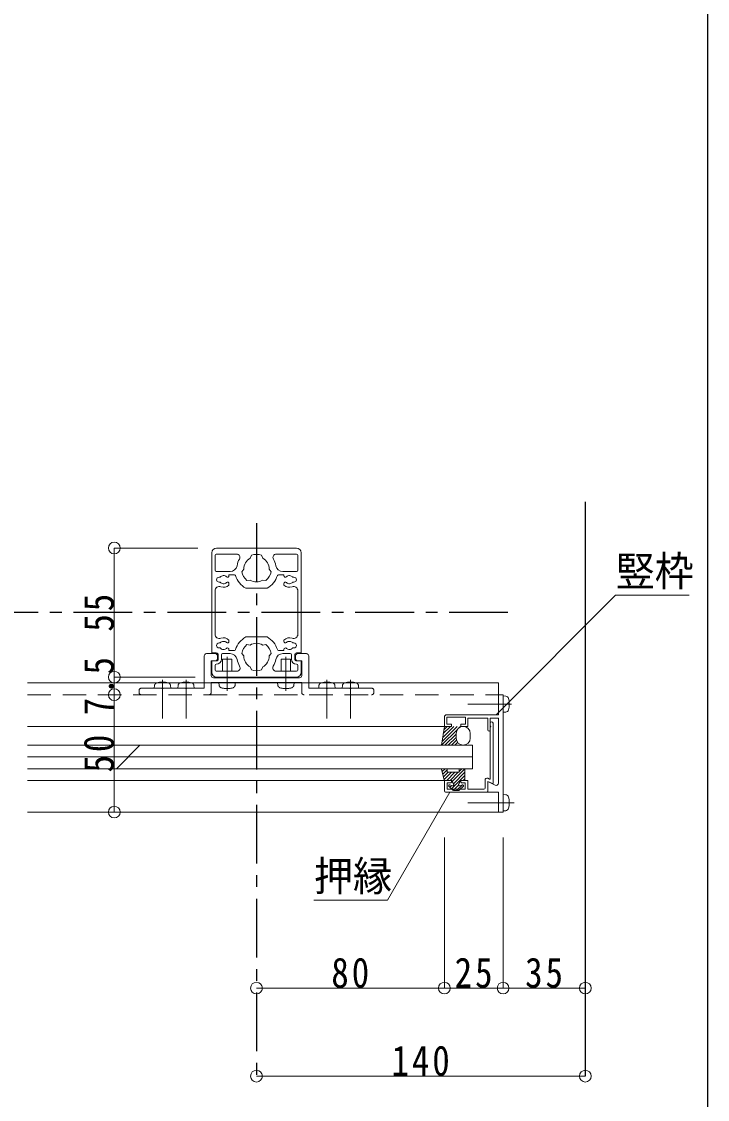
# Model space of a CAD drawing. Units: millimetres at full size, sheet at 1:5. Extents: x -1050 to 1050, y -742 to 742.
# Drawn here: x 698 to 990, y -459.2 to 0 of the extents above; entities that cross this region are included whole.
import ezdxf
from ezdxf.enums import TextEntityAlignment as Align

# ---------------------------------------------------------------- set-up
doc = ezdxf.new("R2010")
doc.units = ezdxf.units.MM
doc.header["$LTSCALE"] = 5
doc.linetypes.add('CHAIN1', pattern=[8, 5, -1, 1, -1])
doc.linetypes.add('DASHED2', pattern=[3, 2, -1])
for name, color, linetype in [('0-0_通り芯', 7, 'CHAIN1'), ('0-1_躯体', 134, 'Continuous'), ('1-5_図枠1_1', 7, 'Continuous')]:
    doc.layers.add(name, color=color, linetype=linetype)
for name, color, linetype, lineweight in [('0-3_寸法', 54, 'Continuous', 20), ('0-4_手摺部材', 92, 'Continuous', 20), ('0-7_ガラス', 6, 'Continuous', 20), ('0-8_その他', 11, 'Continuous', 20), ('0-9_文字', 3, 'Continuous', 20), ('0-A_支柱', 6, 'Continuous', 20)]:
    doc.layers.add(name, color=color, linetype=linetype, lineweight=lineweight)
doc.styles.add('ＭＳ ゴシック', font='')
doc.styles.get('ＭＳ ゴシック').set_extended_font_data('MS Gothic')

# ---------------------------------------------------------------- blocks, each defined once
blk = doc.blocks.new('dimension_origin')
at = {"color": 0, "linetype": 'Continuous', "lineweight": -2}
blk.add_circle((0, 0), 1.25, dxfattribs=at)

msp = doc.modelspace()

# ---------------------------------------------------------------- linework, layer by layer
at = {"layer": '0-0_通り芯'}
for p, q in [((798.02, -213.69), (798.02, -449.293)), ((905.098, -251.793), (-277.5, -251.793))]:
    msp.add_line(p, q, dxfattribs=at)
at = {"layer": '0-1_躯体'}
msp.add_line((938.02, -204.578), (938.02, -449.293), dxfattribs=at)
at = {"layer": '0-3_寸法'}
for p, q in [((773.048, -224.293), (737.484, -224.293)), ((737.484, -224.293), (737.484, -279.293)), ((771.932, -279.293), (737.484, -279.293)), ((737.484, -279.293), (737.484, -286.793)), ((737.484, -286.793), (737.484, -336.793)), ((878.02, -347.672), (878.02, -411.793)), ((903.02, -347.672), (903.02, -411.793)), ((878.02, -411.793), (798.02, -411.793)), ((878.02, -411.793), (903.02, -411.793)), ((903.02, -411.793), (938.02, -411.793)), ((798.02, -449.293), (938.02, -449.293))]:
    msp.add_line(p, q, dxfattribs=at)
at = {"layer": '0-4_手摺部材'}
for p, q in [((775.77, -281.793), (775.77, -270.293)), ((776.77, -269.293), (780.47, -269.293)), ((781.47, -270.293), (781.47, -271.293)), ((814.57, -270.293), (814.57, -271.293)), ((819.27, -269.293), (815.57, -269.293)), ((820.27, -281.793), (820.27, -270.293)), ((780.47, -272.293), (778.77, -272.293)), ((778.77, -272.293), (778.77, -278.593)), ((783.52, -276.793), (783.52, -271.593)), ((783.52, -271.593), (787.52, -271.593)), ((787.52, -271.593), (787.52, -276.793)), ((808.52, -276.793), (808.52, -271.593)), ((808.52, -271.593), (812.52, -271.593)), ((812.52, -271.593), (812.52, -276.793)), ((815.57, -272.293), (817.27, -272.293)), ((817.27, -272.293), (817.27, -278.593)), ((779.77, -279.593), (816.27, -279.593)), ((901.02, -281.793), (700.52, -281.793)), ((778.77, -281.593), (817.27, -281.593)), ((778.77, -281.793), (778.77, -281.593)), ((782.038, -281.793), (782.02, -281.593)), ((789.02, -281.593), (782.02, -281.593)), ((789.003, -281.793), (789.02, -281.593)), ((807.038, -281.793), (807.02, -281.593)), ((814.02, -281.593), (807.02, -281.593)), ((814.003, -281.793), (814.02, -281.593)), ((817.27, -281.593), (817.27, -281.793)), ((901.02, -286.793), (901.02, -281.793)), ((904.139, -287.391), (903.02, -287.293)), ((903.02, -287.293), (903.02, -294.293)), ((878.02, -296.293), (878.02, -300.293)), ((901.02, -295.293), (879.02, -295.293)), ((896.52, -296.793), (896.52, -301.793)), ((897.52, -296.793), (901.02, -296.793)), ((897.52, -296.793), (897.52, -301.793)), ((901.02, -296.793), (901.02, -324.425)), ((904.139, -294.195), (903.02, -294.293)), ((878.02, -300.293), (700.52, -300.293)), ((897.52, -298.893), (897.52, -299.993)), ((897.82, -300.293), (897.52, -299.993)), ((897.82, -300.293), (897.52, -300.593)), ((897.52, -300.593), (897.52, -322.576)), ((898.72, -298.893), (898.72, -324.476)), ((878.02, -323.296), (700.52, -323.296)), ((878.02, -323.593), (878.02, -327.793)), ((880.52, -323.293), (878.32, -323.293)), ((880.72, -324.293), (879.22, -324.293)), ((879.22, -327.093), (879.22, -324.293)), ((881.02, -323.793), (881.02, -323.993)), ((885.02, -323.993), (885.02, -323.793)), ((886.82, -324.293), (885.32, -324.293)), ((887.72, -323.293), (885.52, -323.293)), ((886.82, -324.293), (886.82, -327.093)), ((888.02, -323.593), (888.02, -327.093)), ((895.32, -326.593), (895.32, -323.112)), ((896.464, -322.39), (897.234, -322.756)), ((898.434, -324.657), (896.52, -323.745)), ((896.52, -327.993), (896.52, -323.745)), ((896.22, -328.293), (878.52, -328.293)), ((886.82, -327.093), (879.22, -327.093)), ((894.82, -327.093), (888.02, -327.093)), ((901.02, -328.293), (901.02, -336.793)), ((904.139, -329.391), (903.02, -329.293)), ((903.02, -329.293), (903.02, -336.293)), ((700.52, -336.793), (901.061, -336.793)), ((904.139, -336.195), (903.02, -336.293))]:
    msp.add_line(p, q, dxfattribs=at)
at = {"layer": '0-4_手摺部材', "linetype": 'CHAIN1'}
for p, q in [((785.52, -270.593), (785.52, -285.193)), ((810.52, -270.593), (810.52, -285.193)), ((758.02, -280.393), (758.02, -296.993)), ((768.02, -280.393), (768.02, -296.993)), ((828.02, -280.393), (828.02, -296.993)), ((838.02, -280.393), (838.02, -296.993)), ((906.62, -290.793), (888.061, -290.793)), ((907.661, -332.793), (888.061, -332.793))]:
    msp.add_line(p, q, dxfattribs=at)
at = {"layer": '0-4_手摺部材', "linetype": 'DASHED2'}
for p, q in [((749.02, -283.993), (757.72, -283.993)), ((754.618, -282.874), (754.52, -283.993)), ((758.02, -284.293), (757.72, -283.993)), ((758.02, -284.293), (758.32, -283.993)), ((758.32, -283.993), (767.72, -283.993)), ((761.422, -282.874), (761.52, -283.993)), ((764.618, -282.874), (764.52, -283.993)), ((768.02, -284.293), (767.72, -283.993)), ((768.02, -284.293), (768.32, -283.993)), ((768.32, -283.993), (775.77, -283.993)), ((771.422, -282.874), (771.52, -283.993)), ((775.77, -283.993), (775.77, -281.793)), ((778.77, -285.793), (778.77, -281.793)), ((782.118, -282.712), (782.038, -281.793)), ((788.922, -282.712), (789.003, -281.793)), ((807.118, -282.712), (807.038, -281.793)), ((813.922, -282.712), (814.003, -281.793)), ((817.27, -281.793), (817.27, -285.793)), ((820.27, -283.993), (820.27, -281.793)), ((827.72, -283.993), (820.27, -283.993)), ((824.618, -282.874), (824.52, -283.993)), ((828.02, -284.293), (827.72, -283.993)), ((828.02, -284.293), (828.32, -283.993)), ((837.72, -283.993), (828.32, -283.993)), ((831.422, -282.874), (831.52, -283.993)), ((834.618, -282.874), (834.52, -283.993)), ((838.02, -284.293), (837.72, -283.993)), ((838.02, -284.293), (838.32, -283.993)), ((847.02, -283.993), (838.32, -283.993)), ((841.422, -282.874), (841.52, -283.993)), ((700.52, -286.793), (901.061, -286.793)), ((748.02, -285.793), (748.02, -284.993)), ((848.02, -285.793), (848.02, -284.993))]:
    msp.add_line(p, q, dxfattribs=at)
at = {"layer": '0-4_手摺部材'}
for points in [[(901.02, -336.793), (903.02, -336.793), (903.02, -286.793), (901.02, -286.793), (901.02, -295.293)], [(878.02, -300.293), (881.02, -300.293), (881.02, -299.293), (879.02, -299.293), (879.02, -296.293), (887.02, -296.293), (887.02, -299.293), (885.02, -299.293), (885.02, -300.293), (888.02, -300.293), (888.02, -296.793), (896.52, -296.793)], [(901.02, -328.293), (896.52, -328.293), (896.52, -323.793), (899.573, -325.319)]]:
    msp.add_lwpolyline(points, dxfattribs=at)
for centre, radius, start, end in [((776.77, -270.293), 1, 90, 180), ((780.47, -270.293), 1, 0, 90), ((815.57, -270.293), 1, 90, 180), ((819.27, -270.293), 1, 0, 90), ((780.47, -271.293), 1, 270, 360), ((815.57, -271.293), 1, 180, 270), ((779.77, -278.593), 1, 180, 270), ((816.27, -278.593), 1, 270, 360), ((755.913, -282.987), 1.3, 105.88085, 113.31036), ((758.02, -290.393), 9, 74.11915, 105.88085), ((760.127, -282.987), 1.3, 66.68964, 74.11915), ((765.913, -282.987), 1.3, 105.88085, 113.31036), ((768.02, -290.393), 9, 74.11915, 105.88085), ((770.127, -282.987), 1.3, 66.68964, 74.11915), ((825.913, -282.987), 1.3, 105.88085, 113.31036), ((828.02, -290.393), 9, 74.11915, 105.88085), ((830.127, -282.987), 1.3, 66.68964, 74.11915), ((835.913, -282.987), 1.3, 105.88085, 113.31036), ((838.02, -290.393), 9, 74.11915, 105.88085), ((840.127, -282.987), 1.3, 66.68964, 74.11915), ((904.026, -288.686), 1.3, 15.88085, 85), ((896.62, -290.793), 9, 344.11915, 15.88085), ((904.026, -292.9), 1.3, 275, 344.11915), ((879.02, -296.293), 1, 90, 180), ((898.12, -298.893), 0.6, 0, 180), ((897.02, -301.793), 0.5, 180, 360), ((878.32, -323.593), 0.3, 90, 180), ((880.52, -323.793), 0.5, 0, 90), ((880.72, -323.993), 0.3, 270, 360), ((885.52, -323.793), 0.5, 90, 180), ((885.32, -323.993), 0.3, 180, 270), ((887.72, -323.593), 0.3, 0, 90), ((896.12, -323.112), 0.8, 64.54, 180), ((897.32, -322.576), 0.2, 244.54, 360), ((898.52, -324.476), 0.2, 244.54, 360), ((900.02, -324.425), 1, 243.43495, 360), ((878.52, -327.793), 0.5, 180, 270), ((894.82, -326.593), 0.5, 270, 360), ((896.22, -327.993), 0.3, 270, 360), ((904.026, -330.686), 1.3, 15.88085, 85), ((896.62, -332.793), 9, 344.11915, 15.88085), ((904.026, -334.9), 1.3, 275, 344.11915)]:
    msp.add_arc(centre, radius, start, end, dxfattribs=at)
at = {"layer": '0-4_手摺部材', "linetype": 'DASHED2'}
for centre, radius, start, end in [((749.02, -284.993), 1, 90, 180), ((755.913, -282.987), 1.3, 113.31036, 175), ((760.127, -282.987), 1.3, 5, 66.68964), ((765.913, -282.987), 1.3, 113.31036, 175), ((770.127, -282.987), 1.3, 5, 66.68964), ((783.413, -282.599), 1.3, 185, 254.11915), ((785.52, -275.193), 9, 254.11915, 285.88085), ((787.627, -282.599), 1.3, 285.88085, 355), ((808.413, -282.599), 1.3, 185, 254.11915), ((810.52, -275.193), 9, 254.11915, 285.88085), ((812.627, -282.599), 1.3, 285.88085, 355), ((825.913, -282.987), 1.3, 113.31036, 175), ((830.127, -282.987), 1.3, 5, 66.68964), ((835.913, -282.987), 1.3, 113.31036, 175), ((840.127, -282.987), 1.3, 5, 66.68964), ((847.02, -284.993), 1, 0, 90), ((749.02, -285.793), 1, 180, 270), ((777.77, -285.793), 1, 270, 360), ((818.27, -285.793), 1, 180, 270), ((847.02, -285.793), 1, 270, 360)]:
    msp.add_arc(centre, radius, start, end, dxfattribs=at)
at = {"layer": '0-7_ガラス'}
for p, q in [((890.02, -308.296), (700.52, -308.296)), ((738.436, -318.296), (748.436, -308.296)), ((890.02, -318.296), (890.02, -308.296)), ((700.52, -313.296), (890.02, -313.296)), ((700.52, -318.296), (890.02, -318.296))]:
    msp.add_line(p, q, dxfattribs=at)
at = {"layer": '0-8_その他'}
for p, q in [((878.02, -300.293), (876.812, -308.293)), ((876.856, -308.293), (883.532, -301.617)), ((877.056, -306.679), (883.441, -300.293)), ((877.307, -305.013), (882.027, -300.293)), ((877.559, -303.347), (880.613, -300.293)), ((877.81, -301.682), (879.199, -300.293)), ((884.344, -300.805), (884.856, -300.293)), ((878.27, -308.293), (883.02, -303.543)), ((879.684, -308.293), (883.02, -304.957)), ((881.098, -308.293), (883.168, -306.223)), ((882.513, -308.293), (883.66, -307.145)), ((883.02, -305.293), (883.02, -303.293)), ((889.02, -305.293), (889.02, -303.293)), ((876.814, -318.42), (876.936, -318.298)), ((877.992, -323.182), (876.817, -318.482)), ((876.962, -318.296), (879.12, -318.296)), ((877.086, -319.562), (878.352, -318.296)), ((877.369, -320.693), (879.27, -318.792)), ((877.652, -321.824), (879.681, -319.796)), ((877.935, -322.956), (881.095, -319.796)), ((879.009, -323.296), (882.509, -319.796)), ((879.27, -319.646), (879.27, -318.446)), ((879.42, -319.796), (884.12, -319.796)), ((880.424, -323.296), (883.924, -319.796)), ((881.079, -326.882), (886.77, -321.192)), ((881.371, -323.762), (886.754, -318.379)), ((881.839, -324.709), (886.77, -319.778)), ((884.27, -319.449), (885.424, -318.296)), ((884.27, -319.646), (884.27, -318.446)), ((884.42, -318.296), (886.62, -318.296)), ((886.77, -323.146), (886.77, -318.446)), ((878.137, -323.296), (881.029, -323.296)), ((879.942, -325.783), (881.672, -327.455)), ((880.36, -326.187), (881.121, -325.426)), ((881.471, -325.567), (880.369, -325.124)), ((881.821, -327.555), (884.044, -325.332)), ((883.195, -327.596), (885.662, -325.128)), ((886.098, -325.783), (884.367, -327.455)), ((884.569, -325.567), (885.671, -325.124)), ((885.011, -323.296), (886.62, -323.296)), ((886.08, -323.296), (886.77, -322.606)), ((882.02, -327.596), (884.02, -327.596))]:
    msp.add_line(p, q, dxfattribs=at)
for centre, radius, start, end in [((886.02, -303.293), 3, 90, 180), ((886.02, -303.293), 3, 0, 90), ((886.02, -305.293), 3, 180, 270), ((886.02, -305.293), 3, 270, 360), ((876.962, -318.446), 0.15, 90, 194.03624), ((879.12, -318.446), 0.15, 0, 90), ((879.42, -319.646), 0.15, 180, 270), ((884.12, -319.646), 0.15, 270, 360), ((884.42, -318.446), 0.15, 90, 180), ((886.62, -318.446), 0.15, 0, 90), ((878.137, -323.146), 0.15, 194.03624, 270), ((880.22, -325.496), 0.4, 68.12576, 225.9867), ((881.029, -323.446), 0.15, 29.09547, 90), ((863.684, -333.098), 20, 23.77732, 29.09547), ((881.62, -325.196), 0.4, 248.12576, 23.77732), ((884.42, -325.196), 0.4, 156.22268, 291.87424), ((902.356, -333.098), 20, 150.90453, 156.22268), ((885.011, -323.446), 0.15, 90, 150.90453), ((885.82, -325.496), 0.4, 314.0133, 111.87424), ((886.62, -323.146), 0.15, 270, 360), ((882.02, -327.096), 0.5, 225.9867, 270), ((884.02, -327.096), 0.5, 270, 314.0133)]:
    msp.add_arc(centre, radius, start, end, dxfattribs=at)
at = {"layer": '0-9_文字'}
for points in [[(900.019, -295.293), (950.934, -244.378), (982.184, -244.378)], [(880.296, -328.293), (853.737, -374.293), (822.487, -374.293)]]:
    msp.add_lwpolyline(points, dxfattribs=at)
at = {"layer": '0-A_支柱'}
for p, q in [((815.02, -224.293), (781.02, -224.293)), ((779.02, -226.293), (779.02, -268.993)), ((780.42, -227.393), (780.42, -233.793)), ((780.92, -226.893), (789.592, -226.893)), ((795.32, -228.616), (795.865, -227.373)), ((800.175, -227.373), (800.72, -228.616)), ((806.449, -226.893), (815.12, -226.893)), ((815.62, -227.393), (815.62, -233.793)), ((817.02, -268.993), (817.02, -226.293)), ((792.62, -233.293), (791.816, -234.387)), ((803.42, -233.293), (804.224, -234.387)), ((780.92, -234.293), (786.797, -234.293)), ((782.62, -236.743), (782.07, -236.743)), ((786.32, -235.693), (788.659, -235.693)), ((786.32, -235.693), (786.32, -236.103)), ((795.32, -237.969), (793.97, -238.119)), ((800.72, -237.969), (802.07, -238.119)), ((809.72, -235.693), (807.381, -235.693)), ((815.12, -234.293), (809.243, -234.293)), ((809.72, -235.693), (809.72, -236.103)), ((813.42, -236.743), (813.97, -236.743)), ((780.42, -242.511), (780.42, -261.075)), ((782.62, -238.843), (782.07, -238.843)), ((786.32, -239.483), (786.32, -240.089)), ((793.451, -241.393), (802.589, -241.393)), ((809.72, -239.483), (809.72, -240.089)), ((813.42, -238.843), (813.97, -238.843)), ((815.62, -242.511), (815.62, -261.075)), ((782.62, -264.743), (782.07, -264.743)), ((786.32, -264.103), (786.32, -263.497)), ((793.451, -262.193), (802.589, -262.193)), ((795.32, -265.616), (793.97, -265.467)), ((800.72, -265.616), (802.07, -265.467)), ((809.72, -264.103), (809.72, -263.497)), ((813.42, -264.743), (813.97, -264.743)), ((779.02, -268.993), (780.92, -268.993)), ((781.72, -269.793), (781.72, -271.593)), ((782.62, -266.843), (782.07, -266.843)), ((783.12, -269.793), (783.12, -271.593)), ((783.62, -269.293), (786.797, -269.293)), ((786.32, -267.893), (786.32, -267.483)), ((786.32, -267.893), (788.659, -267.893)), ((792.62, -270.293), (791.816, -269.199)), ((803.42, -270.293), (804.224, -269.199)), ((809.72, -267.893), (807.381, -267.893)), ((812.42, -269.293), (809.243, -269.293)), ((809.72, -267.893), (809.72, -267.483)), ((812.92, -269.793), (812.92, -271.593)), ((813.42, -266.843), (813.97, -266.843)), ((814.32, -269.793), (814.32, -271.593)), ((817.02, -268.993), (815.12, -268.993)), ((779.02, -272.393), (779.02, -277.293)), ((779.02, -272.393), (780.92, -272.393)), ((780.42, -274.293), (780.42, -276.293)), ((795.32, -274.969), (795.865, -276.213)), ((800.175, -276.213), (800.72, -274.969)), ((817.02, -272.393), (815.12, -272.393)), ((815.62, -274.293), (815.62, -276.293)), ((817.02, -277.293), (817.02, -272.393)), ((780.92, -276.793), (789.652, -276.793)), ((781.02, -279.293), (815.02, -279.293)), ((815.12, -276.793), (806.388, -276.793))]:
    msp.add_line(p, q, dxfattribs=at)
for centre, radius, start, end in [((781.02, -226.293), 2, 90, 180), ((815.02, -226.293), 2, 0, 90), ((780.92, -227.393), 0.5, 90, 180), ((789.592, -228.293), 1.4, 329.32257, 90), ((798.02, -233.293), 8.4, 149.32257, 169.89582), ((798.02, -233.293), 5.4, 120.00001, 180), ((798.02, -233.293), 6.3, 70, 110.00001), ((798.02, -233.293), 5.4, 360, 60), ((806.449, -228.293), 1.4, 90, 210.67743), ((798.02, -233.293), 8.4, 10.10418, 30.67743), ((815.12, -227.393), 0.5, 0, 90), ((780.92, -233.793), 0.5, 180, 270), ((786.797, -231.293), 3, 270, 349.89582), ((809.243, -231.293), 3, 190.10418, 270), ((815.12, -233.793), 0.5, 270, 360), ((782.07, -237.793), 1.05, 90, 270), ((784.02, -237.793), 1.75, 45.30802, 143.1301), ((785.692, -236.103), 0.628, 225.30802, 360), ((788.659, -236.193), 0.5, 17.21261, 90), ((798.02, -233.293), 9.3, 197.21261, 240.57129), ((798.02, -233.293), 6.3, 190, 230), ((798.02, -233.293), 5.4, 240, 300), ((798.02, -233.293), 6.3, 310, 350), ((798.02, -233.293), 9.3, 299.42871, 342.78739), ((807.381, -236.193), 0.5, 90, 162.78739), ((810.348, -236.103), 0.628, 180, 314.69198), ((812.02, -237.793), 1.75, 36.8699, 134.69198), ((813.97, -237.793), 1.05, 270, 90), ((782.22, -242.511), 1.8, 69.11854, 180), ((784.02, -237.793), 1.75, 216.8699, 314.69196), ((784.02, -237.793), 3.25, 249.11854, 315.04746), ((785.692, -239.483), 0.628, 0, 134.69196), ((810.348, -239.483), 0.628, 45.30804, 180), ((812.02, -237.793), 3.25, 224.95254, 290.88146), ((812.02, -237.793), 1.75, 225.30804, 323.1301), ((813.82, -242.511), 1.8, 0, 110.88146), ((782.22, -261.075), 1.8, 180, 290.88146), ((813.82, -261.075), 1.8, 249.11854, 360), ((782.07, -265.793), 1.05, 90, 270), ((784.02, -265.793), 1.75, 45.30804, 143.1301), ((784.02, -265.793), 3.25, 44.95254, 110.88146), ((785.692, -264.103), 0.628, 225.30804, 360), ((798.02, -270.293), 9.3, 119.42871, 162.78739), ((798.02, -270.293), 6.3, 130, 170), ((798.02, -270.293), 5.4, 60, 120), ((798.02, -270.293), 6.3, 10, 50), ((798.02, -270.293), 9.3, 17.21261, 60.57129), ((812.02, -265.793), 3.25, 69.11854, 135.04746), ((810.348, -264.103), 0.628, 180, 314.69196), ((812.02, -265.793), 1.75, 36.8699, 134.69196), ((813.97, -265.793), 1.05, 270, 90), ((780.92, -269.793), 0.8, 0, 90), ((784.02, -265.793), 1.75, 216.8699, 314.69198), ((783.62, -269.793), 0.5, 90, 180), ((785.692, -267.483), 0.628, 0, 134.69198), ((786.797, -272.293), 3, 10.10418, 90), ((788.659, -267.393), 0.5, 270, 342.78739), ((798.02, -270.293), 5.4, 180, 239.99999), ((798.02, -270.293), 5.4, 300, 0), ((809.243, -272.293), 3, 90, 169.89582), ((807.381, -267.393), 0.5, 197.21261, 270), ((810.348, -267.483), 0.628, 45.30802, 180), ((812.02, -265.793), 1.75, 225.30802, 323.1301), ((812.42, -269.793), 0.5, 0, 90), ((815.12, -269.793), 0.8, 90, 180), ((780.92, -274.293), 0.5, 90, 180), ((780.92, -271.593), 2.2, 270, 360), ((780.92, -271.593), 0.8, 270, 360), ((789.652, -275.393), 1.4, 270, 31.35964), ((798.02, -270.293), 8.4, 190.10418, 211.35964), ((806.388, -275.393), 1.4, 148.64036, 270), ((798.02, -270.293), 8.4, 328.64036, 349.89582), ((815.12, -271.593), 2.2, 180, 270), ((815.12, -271.593), 0.8, 180, 270), ((815.12, -274.293), 0.5, 0, 90), ((781.02, -277.293), 2, 180, 270), ((780.92, -276.293), 0.5, 180, 270), ((798.02, -270.293), 6.3, 249.99999, 290), ((815.02, -277.293), 2, 270, 360), ((815.12, -276.293), 0.5, 270, 360)]:
    msp.add_arc(centre, radius, start, end, dxfattribs=at)
at = {"layer": '1-5_図枠1_1'}
msp.add_line((990, 682.5), (990, -707.5), dxfattribs=at)

# ---------------------------------------------------------------- block references
at = {"layer": '0-3_寸法', "xscale": 2, "yscale": 2}
for p, rotation in [((737.484, -224.293), 90), ((737.484, -279.293), 270), ((737.484, -279.293), 90), ((737.484, -286.793), 270), ((737.484, -286.793), 90), ((737.484, -336.793), 270), ((798.02, -411.793), 180), ((878.02, -411.793), 180), ((903.02, -411.793), 180), ((798.02, -449.293), 180)]:
    msp.add_blockref('dimension_origin', p, dxfattribs=dict(at, rotation=rotation))
for p in [(878.02, -411.793), (903.02, -411.793), (938.02, -411.793), (938.02, -449.293)]:
    msp.add_blockref('dimension_origin', p, dxfattribs=at)

# ---------------------------------------------------------------- texts
at = {"layer": '0-3_寸法', "char_height": 12.83, "attachment_point": 7, "rotation": 90, "style": 'ＭＳ ゴシック'}
for s, insert in [('\\T1.17;\\W0.85;55', (737.484, -259.918)), ('\\T1.17;\\W0.85;7.5', (737.484, -295.543)), ('\\T1.17;\\W0.85;50', (737.484, -319.918))]:
    msp.add_mtext(s, dxfattribs=dict(at, insert=insert))
at = {"layer": '0-3_寸法', "char_height": 12.83, "attachment_point": 7, "style": 'ＭＳ ゴシック'}
for s, insert in [('\\T1.17;\\W0.85;80', (829.895, -411.793)), ('\\T1.17;\\W0.85;25', (882.395, -411.793)), ('\\T1.17;\\W0.85;35', (912.395, -411.793)), ('\\T1.17;\\W0.85;140', (855.52, -449.293))]:
    msp.add_mtext(s, dxfattribs=dict(at, insert=insert))
at = {"layer": '0-9_文字', "style": 'ＭＳ ゴシック', "width": 0.95}
for s, p in [('竪枠', (950.934, -244.378)), ('押縁', (822.487, -374.293))]:
    msp.add_text(s, height=12.83, dxfattribs=at).set_placement(p, align=Align.BOTTOM_LEFT)

doc.saveas('drawing.dxf')
